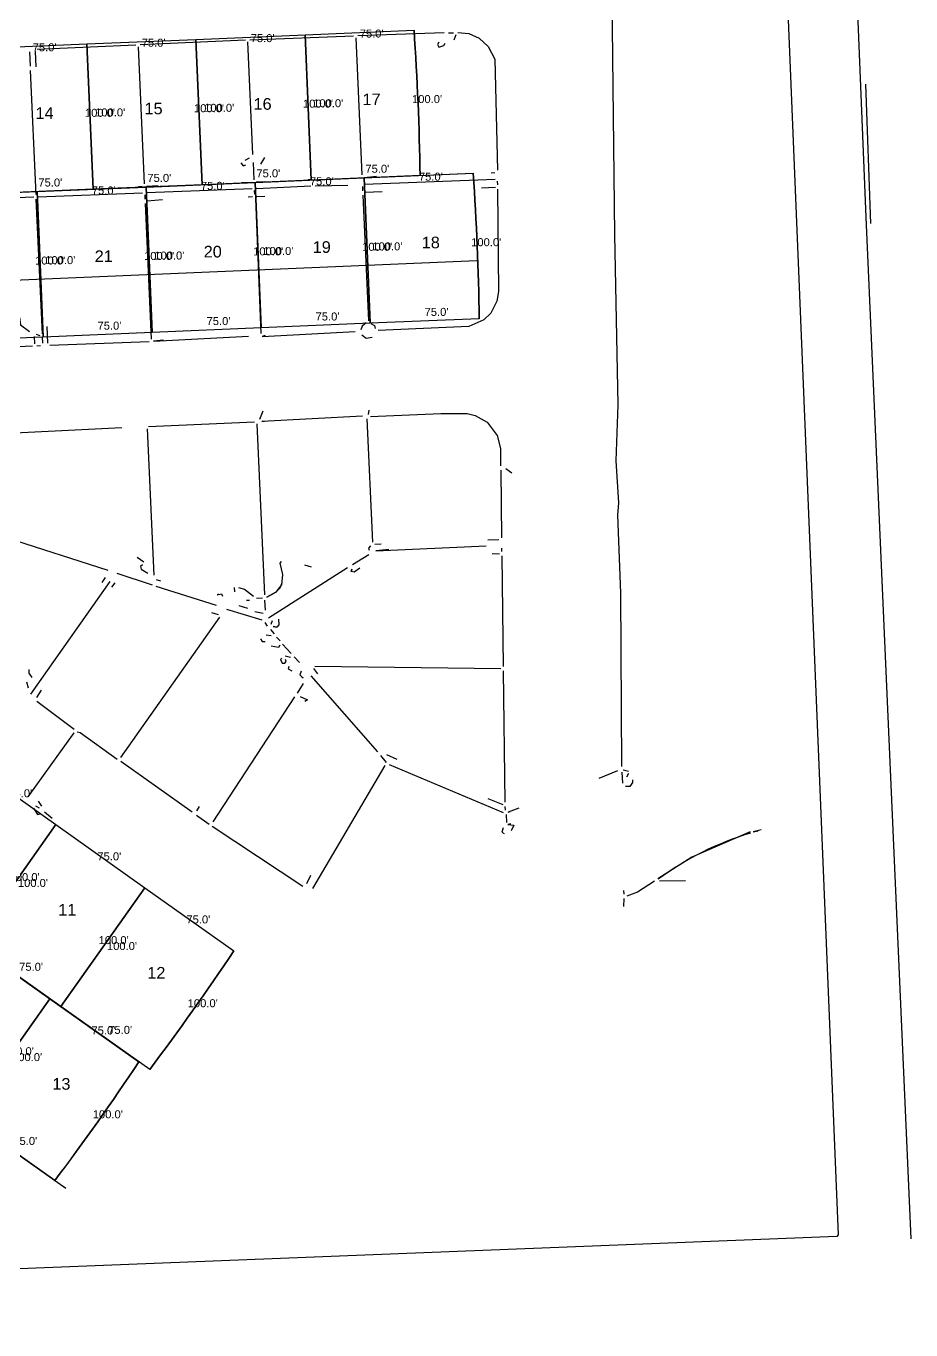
# Model space of a CAD drawing. Extents: x -873 to 1838, y -2955 to 263.
# Drawn here: x 1230 to 1838, y -1561 to -665 of the extents above; entities that cross this region are included whole.
import ezdxf

# ---------------------------------------------------------------- set-up
doc = ezdxf.new("R2010")
doc.units = 0
for name, color, linetype in [('CURVE', 6, 'CONTINUOUS'), ('DIM-LABELS', 3, 'CONTINUOUS'), ('LOT_LINE', 4, 'CONTINUOUS'), ('LOT_LINE_APPROX', 1, 'CONTINUOUS'), ('ROW_STREET', 2, 'CONTINUOUS'), ('TEXT-LABELS', 7, 'CONTINUOUS'), ('TRACED_VECTOR', 5, 'CONTINUOUS')]:
    doc.layers.add(name, color=color, linetype=linetype)
doc.styles.get("Standard").update_dxf_attribs({"font": 'Arial'})

msp = doc.modelspace()

# ---------------------------------------------------------------- linework, layer by layer
at = {"layer": 'CURVE'}
for points in [[(1496.3795, -667.7104), (1496.7914, -673.9469), (1497.1834, -680.1846), (1497.5556, -686.4235), (1497.9078, -692.6635), (1498.2401, -698.9047), (1498.5525, -705.1469), (1498.845, -711.39), (1499.1176, -717.6341), (1499.3702, -723.879), (1499.603, -730.1246), (1499.8158, -736.371), (1500.0088, -742.618), (1500.1818, -748.8656), (1500.3348, -755.1137), (1500.468, -761.3623), (1500.5812, -767.6113)], [(1537.0494, -766.0884), (1537.4613, -772.3248), (1537.8533, -778.5625), (1538.2254, -784.8014), (1538.5776, -791.0414), (1538.9099, -797.2826), (1539.2223, -803.5248), (1539.5148, -809.7679), (1539.7874, -816.012), (1540.0401, -822.2569), (1540.2729, -828.5025), (1540.4857, -834.7489), (1540.6786, -840.9959), (1540.8516, -847.2435), (1541.0047, -853.4916), (1541.1378, -859.7402), (1541.251, -865.9892)], [(1372.5555, -1300.4236), (1369.0664, -1305.609), (1365.5608, -1310.7833), (1362.0387, -1315.9464), (1358.5001, -1321.0982), (1354.9452, -1326.2387), (1351.3738, -1331.3678), (1347.7862, -1336.4856), (1344.1822, -1341.5918), (1340.562, -1346.6865), (1336.9255, -1351.7697), (1333.2728, -1356.8413), (1329.604, -1361.9011), (1325.9191, -1366.9493), (1322.2181, -1371.9856), (1318.501, -1377.0102), (1314.768, -1382.0229)], [(1307.3191, -1376.7609), (1303.83, -1381.9463), (1300.3244, -1387.1206), (1296.8023, -1392.2837), (1293.2637, -1397.4355), (1289.7088, -1402.576), (1286.1374, -1407.7051), (1282.5498, -1412.8229), (1278.9458, -1417.9291), (1275.3256, -1423.0239), (1271.6891, -1428.107), (1268.0364, -1433.1786), (1264.3676, -1438.2385), (1260.6827, -1443.2866), (1256.9817, -1448.323), (1253.2646, -1453.3475), (1249.5316, -1458.3602)]]:
    msp.add_lwpolyline(points, dxfattribs=at)
for centre, radius, start, end in [((-459.011, -799.9947), 1959.86, 0.9464, 3.8702), ((-418.3411, -898.3726), 1959.86, 0.9464, 3.8702), ((1787.5737, -1418.5349), 207.8675, 106.7346, 126.411), ((-255.2255, -208.9199), 1959.86, 323.2325, 326.1563), ((-320.4619, -285.2573), 1959.86, 323.2325, 326.1563)]:
    msp.add_arc(centre, radius, start, end, dxfattribs=at)
at = {"layer": 'LOT_LINE'}
for points in [[(1421.4458, -670.862), (1496.3795, -667.7104), (1496.7914, -673.9469), (1497.1834, -680.1846), (1497.5556, -686.4235), (1497.9078, -692.6635), (1498.2401, -698.9047), (1498.5525, -705.1469), (1498.845, -711.39), (1499.1176, -717.6341), (1499.3702, -723.879), (1499.603, -730.1246), (1499.8158, -736.371), (1500.0088, -742.618), (1500.1818, -748.8656), (1500.3348, -755.1137), (1500.468, -761.3623), (1500.5816, -767.6221), (1425.6479, -770.7737)], [(1462.1157, -769.2399), (1537.0494, -766.0884), (1537.4613, -772.3248), (1537.8533, -778.5625), (1538.2254, -784.8014), (1538.5776, -791.0414), (1538.9099, -797.2826), (1539.2223, -803.5248), (1539.5148, -809.7679), (1539.7874, -816.012), (1540.0401, -822.2569), (1540.2729, -828.5025), (1540.4857, -834.7489), (1540.6786, -840.9959), (1540.8516, -847.2435), (1541.0047, -853.4916), (1541.1378, -859.7402), (1541.2515, -866), (1466.3177, -869.1516)]]:
    msp.add_lwpolyline(points, close=True, dxfattribs=at)
at = {"layer": 'LOT_LINE_APPROX'}
for points in [[(1346.512, -674.0136), (1421.4458, -670.862), (1425.6479, -770.7737), (1350.7141, -773.9253)], [(1196.6445, -680.3167), (1271.5783, -677.1652), (1275.7804, -777.0768), (1200.8466, -780.2284)], [(1271.5783, -677.1652), (1346.512, -674.0136), (1350.7141, -773.9253), (1275.7804, -777.0768)], [(1387.1819, -772.3915), (1462.1157, -769.2399), (1466.3177, -869.1516), (1391.384, -872.3032)], [(1162.3806, -781.8462), (1237.3144, -778.6946), (1241.5165, -878.6063), (1166.5827, -881.7579)], [(1237.3144, -778.6946), (1312.2481, -775.5431), (1316.4502, -875.4547), (1241.5165, -878.6063)], [(1312.2481, -775.5431), (1387.1819, -772.3915), (1391.384, -872.3032), (1316.4502, -875.4547)], [(1188.9372, -1170.3877), (1250.1433, -1213.733), (1192.3496, -1295.3411), (1131.1435, -1251.9958)], [(1250.1433, -1213.733), (1311.3494, -1257.0783), (1253.5556, -1338.6864), (1192.3496, -1295.3411)], [(1311.3494, -1257.0783), (1372.5555, -1300.4236), (1369.0664, -1305.609), (1365.5608, -1310.7833), (1362.0387, -1315.9464), (1358.5001, -1321.0982), (1354.9452, -1326.2387), (1351.3738, -1331.3678), (1347.7862, -1336.4856), (1344.1822, -1341.5918), (1340.562, -1346.6865), (1336.9255, -1351.7697), (1333.2728, -1356.8413), (1329.604, -1361.9011), (1325.9191, -1366.9493), (1322.2181, -1371.9856), (1318.501, -1377.0102), (1314.7617, -1382.0317), (1253.5556, -1338.6864)], [(1184.9069, -1290.0703), (1246.113, -1333.4156), (1188.3192, -1415.0237), (1127.1132, -1371.6784)], [(1246.113, -1333.4156), (1307.3191, -1376.7609), (1303.83, -1381.9463), (1300.3244, -1387.1206), (1296.8023, -1392.2837), (1293.2637, -1397.4355), (1289.7088, -1402.576), (1286.1374, -1407.7051), (1282.5498, -1412.8229), (1278.9458, -1417.9291), (1275.3256, -1423.0239), (1271.6891, -1428.107), (1268.0364, -1433.1786), (1264.3676, -1438.2385), (1260.6827, -1443.2866), (1256.9817, -1448.323), (1253.2646, -1453.3475), (1249.5253, -1458.369), (1188.3192, -1415.0237)]]:
    msp.add_lwpolyline(points, close=True, dxfattribs=at)
at = {"layer": 'ROW_STREET'}
for p, q in [((244.6919, -820.4425), (1537.0494, -766.0884)), ((247.2132, -880.3895), (1539.5707, -826.0354)), ((500.1507, -927.6722), (1256.968, -1463.6398))]:
    msp.add_line(p, q, dxfattribs=at)
at = {"layer": 'TRACED_VECTOR'}
for points in [[(1765.8916, 240.8351), (1780.8592, -115.0793), (1792.2904, -436.6923), (1806.9161, -796.118), (1837.9217, -1498.4098)], [(1719.7839, 155.3636), (1737.2334, -255.8751), (1736.6325, -275.8788), (1738.0505, -329.7526), (1743.8834, -426.3784), (1787.8565, -1495.6615), (1786.9043, -1496.7031), (164.6757, -1560.9867)], [(1624.3553, 67.1801), (1634.1667, -808.3624), (1636.4082, -925.1261), (1635.1394, -963.6383), (1636.9346, -992.5242), (1636.3179, -1001.042), (1638.2119, -1054.3949), (1639.07, -1173.7178)], [(1383.4359, -674.279), (1454.7319, -671.5801)], [(1457.7224, -671.4459), (1517.0563, -669.2836)], [(1520.0692, -669.6479), (1523.5581, -669.4914)], [(1525.1204, -670.9195), (1523.7817, -674.4755)], [(1526.5486, -669.3572), (1534.0696, -670.0187), (1541.2039, -673.1946), (1547.4532, -678.9072), (1551.843, -687.6999), (1553.7687, -764.0247)], [(1237.3997, -680.8303), (1305.1844, -677.7894)], [(1306.7468, -679.2176), (1310.9726, -773.4184)], [(1308.1749, -677.6553), (1380.4454, -674.4132)], [(1382.0077, -675.8414), (1385.4734, -753.096)], [(1456.2942, -673.0083), (1460.5201, -767.2091)], [(1513.3597, -675.9419), (1512.4299, -677.4819), (1513.5162, -679.4308), (1516.9604, -678.2775), (1517.8901, -676.7375)], [(1231.9842, -682.5715), (1232.4314, -692.5398)], [(1235.9716, -682.3926), (1236.4411, -692.8594)], [(1232.5656, -695.5303), (1236.389, -780.7596)], [(1806.8117, -704.7288), (1810.1078, -800.4696)], [(1377.2462, -758.9587), (1378.8309, -760.8853), (1380.8022, -760.2974)], [(1383.0931, -755.6999), (1380.1697, -757.3293)], [(1385.7193, -758.5786), (1386.2559, -770.5406)], [(1393.5598, -755.2303), (1390.7706, -759.8502)], [(1423.7043, -770.3589), (1426.1964, -770.2471)], [(1470.5555, -768.2571), (1462.1048, -769.1357)], [(1462.306, -773.6214), (1552.0434, -770.0952)], [(1549.3501, -765.7212), (1551.8422, -765.6094)], [(1237.9513, -782.1878), (1309.7457, -779.4665)], [(1307.0524, -775.0925), (1309.5445, -774.9807)], [(1312.535, -774.8466), (1320.5096, -774.4888)], [(1312.7362, -779.3323), (1385.029, -776.5887)], [(1377.8499, -772.4159), (1384.8278, -772.1029)], [(1386.5913, -778.0168), (1386.7031, -780.5089)], [(1387.8183, -771.9688), (1393.7993, -771.7004)], [(1388.0195, -776.4545), (1425.4008, -774.7776)], [(1428.3913, -774.6434), (1450.8424, -774.1357)], [(1460.8778, -775.1837), (1461.012, -778.1742)], [(1462.5519, -779.104), (1474.5139, -778.5674)], [(1553.8517, -777.0059), (1554.5122, -847.3945), (1553.3076, -853.941), (1549.1796, -862.1169), (1544.3967, -866.8263), (1534.1088, -871.2831), (1471.8067, -874.078)], [(1542.8194, -776.0026), (1552.2893, -775.5778)], [(1553.6057, -771.5233), (1553.7175, -774.0154)], [(1162.668, -785.0656), (1234.9608, -782.3219)], [(1236.5231, -783.7501), (1240.6819, -876.4556)], [(1311.308, -780.8946), (1311.4422, -783.8852)], [(1311.5763, -786.8757), (1315.7575, -880.0796)], [(1323.4489, -784.3454), (1313.0045, -785.3133)], [(1382.2845, -782.2054), (1385.275, -782.0712)], [(1387.3357, -783.4771), (1390.9961, -876.205)], [(1388.2655, -781.9371), (1393.748, -781.6911)], [(1461.1461, -781.1647), (1465.0143, -867.3909)], [(1225.1928, -865.1644), (1225.9148, -870.1262), (1232.1194, -874.8421)], [(1463.5861, -868.9532), (1460.685, -871.081), (1459.8, -873.6178)], [(1236.6946, -876.6345), (1239.2314, -877.5196)], [(1243.9473, -871.315), (1244.4615, -882.7786)], [(1324.2753, -880.6963), (1317.3198, -881.5078), (1382.5901, -878.0803)], [(1394.0537, -877.5661), (1392.0824, -878.1539), (1455.8574, -874.7935)], [(1460.4549, -877.0844), (1463.5572, -879.4423), (1467.5222, -878.765)], [(1466.5989, -869.3175), (1469.1581, -870.7009), (1469.746, -872.6722)], [(1167.7724, -887.7171), (1234.0618, -884.7433)], [(1235.2664, -878.1969), (1235.49, -883.181)], [(1237.0523, -884.6092), (1239.5444, -884.4974)], [(1240.7714, -878.4493), (1240.9726, -882.9351)], [(1246.0239, -884.2067), (1314.3293, -881.6419)], [(1392.3917, -929.5803), (1390.1456, -935.1747)], [(1465.2724, -928.8079), (1464.9081, -931.8208)], [(1466.4704, -933.249), (1514.8169, -931.0801), (1532.8046, -931.272), (1538.3542, -932.5213), (1546.5525, -937.1478), (1553.4568, -946.327), (1555.8529, -955.2091), (1555.8911, -967.1934)], [(1313.9548, -940.0909), (1386.7237, -936.8264)], [(1388.286, -938.2546), (1393.5628, -1055.881)], [(1460.9655, -932.9965), (1391.7079, -936.6028), (1393.7015, -936.5134)], [(1464.0454, -934.856), (1467.8465, -1019.5869)], [(1295.5134, -940.9182), (1198.8429, -945.7543), (1215.2907, -945.0164)], [(1313.0251, -941.6308), (1317.5416, -1042.3111)], [(1556.0252, -970.1839), (1556.6094, -1016.6038)], [(1559.4694, -969.0306), (1563.5909, -971.8422)], [(1215.9959, -1016.4018), (1285.9178, -1038.7355)], [(1469.4088, -1021.0151), (1473.8945, -1020.8138)], [(1547.1842, -1018.0254), (1554.6604, -1017.6901)], [(1305.9951, -1029.8441), (1310.6374, -1033.1318)], [(1465.2361, -1028.1941), (1454.0632, -1035.1878)], [(1466.463, -1022.146), (1465.0348, -1023.7084), (1465.6003, -1025.1813)], [(1479.0576, -1024.5776), (1470.1084, -1025.4785), (1545.8678, -1022.0799)], [(1550.1011, -1027.3836), (1555.1076, -1027.6584)], [(1556.424, -1023.604), (1556.5358, -1026.0961)], [(1556.67, -1029.0866), (1557.5765, -1104.9577)], [(1309.73, -1035.1702), (1308.2795, -1036.2341), (1308.8673, -1038.2054), (1313.4872, -1040.9947)], [(1405.0171, -1032.8933), (1404.0649, -1033.9348), (1405.9179, -1041.8424), (1405.2341, -1048.865), (1401.4704, -1054.028), (1395.1251, -1057.3092), (1401.4704, -1054.028), (1404.3267, -1050.9033), (1405.6655, -1047.3473)], [(1450.6637, -1037.338), (1396.272, -1071.7409)], [(1421.1006, -1035.1683), (1425.6534, -1036.4623)], [(1459.1591, -1037.4563), (1455.2836, -1040.1273), (1453.2675, -1039.7183), (1453.6989, -1038.2007), (1453.2675, -1039.7183)], [(1287.2724, -1046.6655), (1232.8099, -1124.0217)], [(1284.1477, -1043.8091), (1281.8121, -1047.4098)], [(1290.806, -1047.5058), (1288.4481, -1050.6081)], [(1292.0106, -1040.9593), (1316.3371, -1048.8575)], [(1319.171, -1045.2345), (1322.2063, -1046.0972)], [(1318.8739, -1049.7426), (1360.4148, -1062.8616)], [(1362.0731, -1055.296), (1361.0986, -1055.8391), (1364.0668, -1055.2065), (1364.6323, -1056.6794)], [(1372.8594, -1050.8167), (1372.9936, -1053.8072)], [(1375.8499, -1050.6826), (1379.9043, -1051.9989), (1386.1089, -1056.7148)], [(1367.5268, -1065.5391), (1391.8309, -1072.939)], [(1375.9105, -1063.1653), (1381.9809, -1064.8907)], [(1381.2365, -1059.4305), (1383.2302, -1059.341)], [(1388.1697, -1058.1206), (1392.157, -1057.9417)], [(1393.7193, -1059.3699), (1394.0323, -1066.3477)], [(1362.7886, -1071.2453), (1294.6993, -1167.6913)], [(1357.1495, -1068.0023), (1361.7023, -1069.2963)], [(1387.0769, -1067.1592), (1392.6265, -1068.4085)], [(1393.914, -1074.8432), (1395.5211, -1077.2682)], [(1398.8535, -1073.6228), (1397.9684, -1076.1596)], [(1403.2945, -1072.4247), (1403.4734, -1076.412), (1402.0452, -1077.9744), (1399.5308, -1077.5877), (1402.0452, -1077.9744)], [(1394.7926, -1083.2939), (1398.3038, -1083.6358)], [(1397.6265, -1079.6709), (1400.2528, -1082.5496)], [(1390.917, -1085.9649), (1392.0033, -1087.9138), (1393.997, -1087.8244)], [(1404.0994, -1090.3677), (1403.1697, -1091.9077), (1398.1408, -1091.1344)], [(1401.8598, -1084.9746), (1404.4637, -1087.3549)], [(1406.0708, -1089.7799), (1411.844, -1096.0133)], [(1405.4987, -1099.2945), (1404.5466, -1100.336), (1405.6553, -1102.7834), (1407.6489, -1102.694), (1408.601, -1101.6524), (1408.0355, -1100.1795)], [(1407.9238, -1097.6875), (1411.4574, -1098.5278)], [(1413.9495, -1098.416), (1417.6173, -1102.2468)], [(1231.5513, -1107.0978), (1231.663, -1109.5899), (1233.7909, -1112.491)], [(1410.2528, -1105.0743), (1409.8215, -1106.5919), (1412.3806, -1107.9753)], [(1418.8824, -1108.1831), (1417.9974, -1110.7199), (1420.1028, -1113.1225), (1419.0613, -1112.1704)], [(1427.2884, -1106.3077), (1429.9594, -1110.1833)], [(1428.2182, -1104.7678), (1556.1483, -1106.5201)], [(1557.7106, -1107.9482), (1558.7671, -1198.2958)], [(1229.9377, -1115.6604), (1231.1134, -1119.603)], [(1420.2593, -1116.6114), (1416.0643, -1123.2921)], [(1425.5183, -1111.3813), (1471.3178, -1163.7635)], [(1240.1743, -1121.1942), (1236.909, -1126.3349)], [(1237.0208, -1128.827), (1262.8584, -1148.1441)], [(1414.1824, -1125.8736), (1358.1063, -1211.7923)], [(1418.1697, -1125.6947), (1423.2657, -1127.9632), (1421.3167, -1129.0495)], [(1262.4718, -1150.6585), (1230.9784, -1194.522)], [(1264.9415, -1150.0483), (1266.9575, -1150.4573), (1292.2519, -1168.8)], [(1294.8111, -1170.1834), (1343.8153, -1204.9421)], [(1476.2283, -1173.0322), (1426.587, -1257.6634)], [(1473.4232, -1166.1662), (1477.1357, -1170.9938)], [(1477.3882, -1165.4889), (1484.5226, -1168.6648)], [(1479.1965, -1172.3996), (1557.5849, -1205.3408)], [(1636.2136, -1176.8425), (1623.456, -1181.9095)], [(1639.2489, -1177.7051), (1639.5843, -1185.1814)], [(1640.1786, -1176.1652), (1643.7123, -1177.0055)], [(1643.7793, -1178.5007), (1642.3959, -1181.0599)], [(1646.4727, -1182.8747), (1646.5621, -1184.8684), (1644.6802, -1187.4499), (1641.6897, -1187.584)], [(1238.1127, -1197.6979), (1240.2629, -1201.0974)], [(1547.1694, -1195.8196), (1557.3389, -1199.8582)], [(1234.825, -1202.3402), (1237.5183, -1206.7141), (1239.9881, -1206.1039)], [(1236.2532, -1200.7779), (1238.8124, -1202.1613)], [(1242.4354, -1204.9953), (1247.6208, -1209.2575)], [(1348.6429, -1201.2296), (1346.7834, -1204.3096)], [(1346.9176, -1207.3001), (1355.6813, -1213.3994)], [(1558.9013, -1201.2864), (1559.0131, -1203.7784)], [(1559.6456, -1206.7466), (1559.8916, -1212.2292)], [(1568.4383, -1202.3568), (1561.0738, -1205.1842), (1562.5467, -1204.6188)], [(1357.7421, -1214.8052), (1420.0181, -1255.9604)], [(1557.556, -1215.8299), (1556.6933, -1218.8651), (1558.2333, -1219.7949)], [(1562.9268, -1213.0918), (1560.9555, -1213.6797), (1564.9652, -1213.9992), (1563.1504, -1218.076)], [(1734.9188, -1217.3623), (1729.481, -1218.6051), (1732.9475, -1217.9502)], [(1727.4873, -1218.6945), (1687.3103, -1235.9789), (1664.0123, -1251.0078)], [(1425.1877, -1248.7366), (1422.4431, -1254.3534)], [(1661.5873, -1252.6149), (1649.9383, -1260.1293), (1642.5739, -1262.9568)], [(1665.0762, -1252.4583), (1683.0416, -1252.1518)], [(1640.4013, -1259.0589), (1640.5131, -1261.551)], [(1640.6473, -1264.5415), (1640.3948, -1270.0464)]]:
    msp.add_lwpolyline(points, dxfattribs=at)

# ---------------------------------------------------------------- texts
at = {"layer": 'DIM-LABELS'}
for s, p in [("75.0'", (1384.126, -675.9347)), ("75.0'", (1459.0597, -672.7831)), ("75.0'", (1234.2585, -682.2379)), ("75.0'", (1309.1922, -679.0863)), ("100.0'", (1420.0499, -720.9649)), ("100.0'", (1427.0438, -720.6708)), ("100.0'", (1494.9837, -717.8134)), ("100.0'", (1270.1824, -727.2681)), ("100.0'", (1277.1762, -726.9739)), ("100.0'", (1345.1162, -724.1165)), ("100.0'", (1352.11, -723.8224)), ("75.0'", (1462.9677, -765.701)), ("75.0'", (1238.1664, -775.1557)), ("75.0'", (1313.1002, -772.0041)), ("75.0'", (1388.0339, -768.8526)), ("75.0'", (1424.7958, -774.3126)), ("75.0'", (1499.7296, -771.1611)), ("75.0'", (1274.9283, -780.6158)), ("75.0'", (1349.8621, -777.4642)), ("100.0'", (1460.7198, -819.3428)), ("100.0'", (1467.7136, -819.0487)), ("100.0'", (1535.6535, -816.1913)), ("100.0'", (1235.9185, -828.7976)), ("100.0'", (1242.9123, -828.5034)), ("100.0'", (1310.8523, -825.646)), ("100.0'", (1317.8461, -825.3518)), ("100.0'", (1385.786, -822.4944)), ("100.0'", (1392.7799, -822.2003)), ("75.0'", (1503.6376, -864.0789)), ("75.0'", (1278.8363, -873.5336)), ("75.0'", (1353.77, -870.3821)), ("75.0'", (1428.7038, -867.2305)), ("75.0'", (1217.5175, -1194.9166)), ("75.0'", (1278.7236, -1238.2619)), ("100.0'", (1218.3901, -1252.5143)), ("100.0'", (1224.1027, -1256.5598)), ("75.0'", (1339.9296, -1281.6072)), ("100.0'", (1279.5962, -1295.8596)), ("100.0'", (1285.3088, -1299.9051)), ("75.0'", (1224.9754, -1314.1575)), ("100.0'", (1340.8023, -1339.2049)), ("75.0'", (1274.6932, -1357.9445)), ("75.0'", (1286.1815, -1357.5028)), ("100.0'", (1214.3598, -1372.1969)), ("100.0'", (1220.0724, -1376.2424)), ("100.0'", (1275.5659, -1415.5422)), ("75.0'", (1220.9451, -1433.8401))]:
    msp.add_text(s, height=5.5, dxfattribs=at).set_placement(p)
at = {"layer": 'TEXT-LABELS'}
for s, p in [('16', (1386.08, -722.3936)), ('17', (1461.0137, -719.2421)), ('14', (1236.2125, -728.6968)), ('15', (1311.1462, -725.5452)), ('19', (1426.7498, -820.7716)), ('18', (1501.6836, -817.62)), ('21', (1276.8823, -827.0747)), ('20', (1351.8161, -823.9231)), ('11', (1251.8495, -1276.2097)), ('12', (1313.0556, -1319.555)), ('13', (1247.8192, -1395.8923))]:
    msp.add_text(s, height=8, dxfattribs=at).set_placement(p)

doc.saveas('drawing.dxf')
